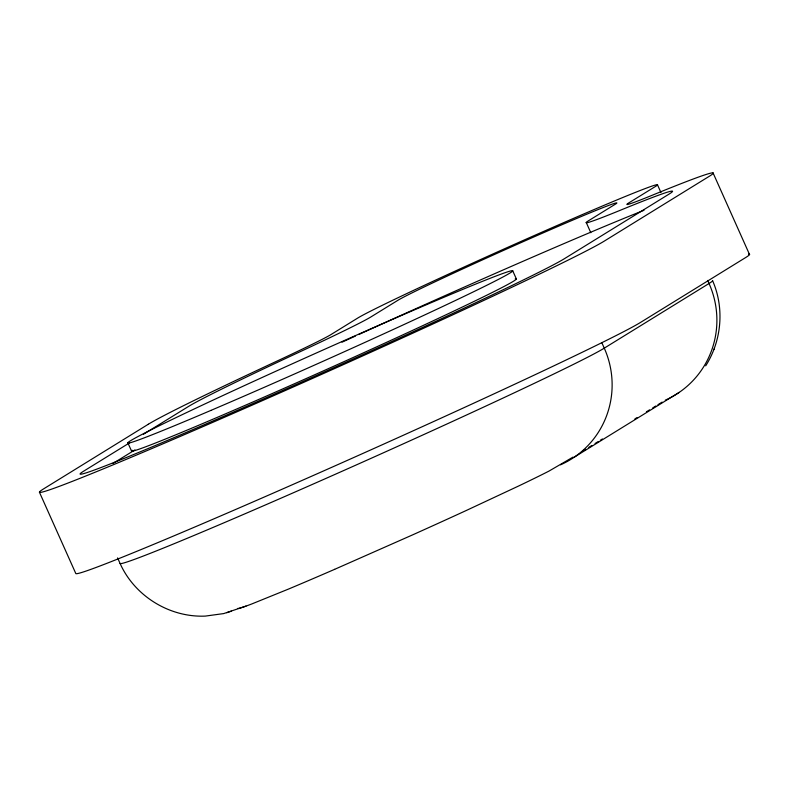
<?xml version="1.0" encoding="UTF-8"?>
<svg xmlns="http://www.w3.org/2000/svg" width="789" height="789" viewBox="0 0 789 789"><rect width="100%" height="100%" fill="white"/><g stroke="black" fill="none" stroke-linecap="round" stroke-linejoin="round"><path stroke-width="1.18" d="M705.691 365.83C721.738 340.651 724.598 308.016 712.556 280.618A267.146 6.529 -24.1 0 1 709.035 283.498L604.266 348.156A267.146 6.529 -24.1 0 1 344.665 470.116A267.146 6.529 -24.1 0 1 120.076 563.464L117.591 557.902M713.937 349.507L714.41 348.669M129.455 442.915L83.614 471.201A267.146 6.529 -24.1 0 0 282.551 390.535A267.146 6.529 -24.1 0 0 564.283 258.772L669.052 194.104A267.146 6.529 -24.1 0 0 620.775 210.071A178.097 4.349 -24.1 0 1 588.584 220.703L615.242 204.252A120.865 2.949 -24.1 0 0 525.237 240.753A120.865 2.949 -24.1 0 0 397.774 300.372L371.116 316.813A178.097 4.349 -24.1 0 1 298.025 352.703A267.146 6.529 -24.1 0 0 188.384 406.532L143.48 434.246M112.945 463.468L134.919 449.908M334.644 569.333L412.381 534.981A182.792 4.468 -24.1 0 0 466.358 510.453L518.166 486.221A181.302 4.428 -24.1 0 0 549.016 471.072L573.08 457.068M582.509 451.249L585.645 449.306M588.791 447.363L591.937 445.43M595.084 443.487L598.22 441.544M600.321 440.252L602.411 438.96M634.889 418.91L636.989 417.618M646.418 411.799L649.564 409.856M652.7 407.923L655.846 405.98M657.947 404.688L662.139 402.104M574.471 457.028L679.25 392.36M120.076 563.464C134.663 596.119 169.566 617.619 205.278 616.101L223.691 613.586L246 606.1M226.709 612.737L231.355 611.159M237.745 608.408L238.17 608.457A181.401 4.428 -24.1 0 0 251.73 603.979L288.31 589.146A182.91 4.468 -24.1 0 0 334.654 569.333M713.059 172.919L749.55 254.561M707.674 280.45L709.035 283.498A89.049 87.559 58.3 0 1 665.275 400.161M657.474 184.774L660.965 192.565M586.247 222.478L590.813 232.716M601.997 343.077L604.266 348.156A89.049 87.559 58.3 0 1 560.506 464.829M512.712 270.785L516.351 278.911M127.907 442.935L131.546 451.061M39.45 492.257L75.803 573.524A311.665 7.614 -24.1 0 0 337.82 464.613A311.665 7.614 -24.1 0 0 640.688 322.326L745.457 257.668A311.665 7.614 -24.1 0 0 748.485 254.166M342.041 342.179A267.146 6.529 -24.1 0 1 355.375 336.075M358.748 334.536A267.146 6.529 -24.1 0 1 644.002 210.288M515.237 278.872A210.781 5.148 -24.1 0 1 326.597 369.439A210.781 5.148 -24.1 0 1 132.157 450.263M148.332 424.235L43.563 488.904A311.665 7.614 -24.1 0 0 275.647 394.796A311.665 7.614 -24.1 0 0 604.335 241.069L709.104 176.401A311.665 7.614 -24.1 0 0 652.779 195.021A133.568 3.264 -24.1 0 1 628.646 203L655.294 186.559A165.384 4.044 -24.1 0 0 532.131 236.493A165.384 4.044 -24.1 0 0 357.713 318.066L331.064 334.516A133.568 3.264 -24.1 0 1 276.239 361.431A311.665 7.614 -24.1 0 0 148.332 424.235M210.998 410.369A210.781 5.148 -24.1 0 0 512.1 271.584A210.781 5.148 -24.1 0 0 237.834 388.632A210.781 5.148 -24.1 0 0 210.998 410.369"/></g></svg>
